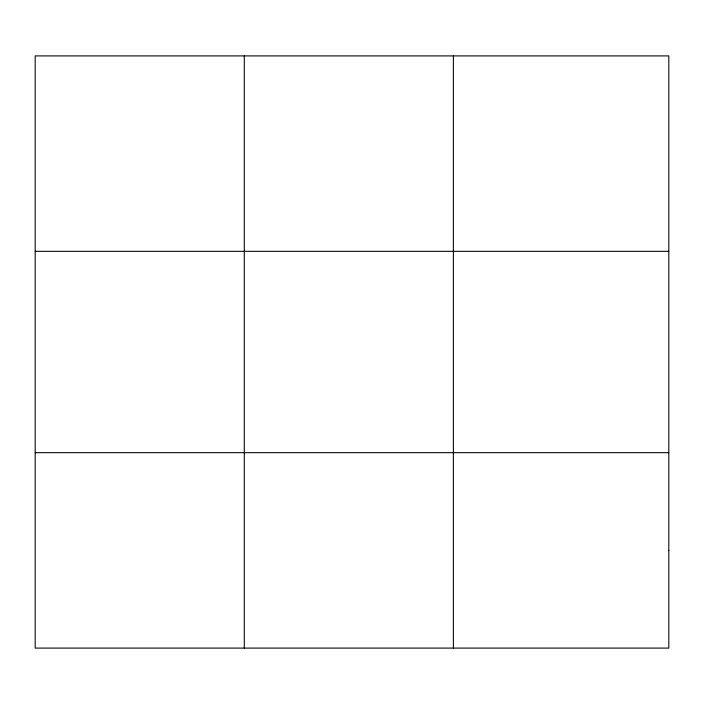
<?xml version="1.0" encoding="UTF-8"?>
<svg xmlns="http://www.w3.org/2000/svg" width="704" height="704" viewBox="0 0 704 704"><rect width="100%" height="100%" fill="white"/><g stroke="black" fill="none" stroke-linecap="round" stroke-linejoin="round"><path stroke-width="1.06" d="M244.288 648.094L244.288 55.906M453.376 648.094L453.376 55.906M35.2 251.328L668.8 251.328M35.2 452.672L668.8 452.672M668.8 550.378L668.8 648.094L35.2 648.094L35.2 55.906L668.8 55.906L668.8 550.378"/></g></svg>
